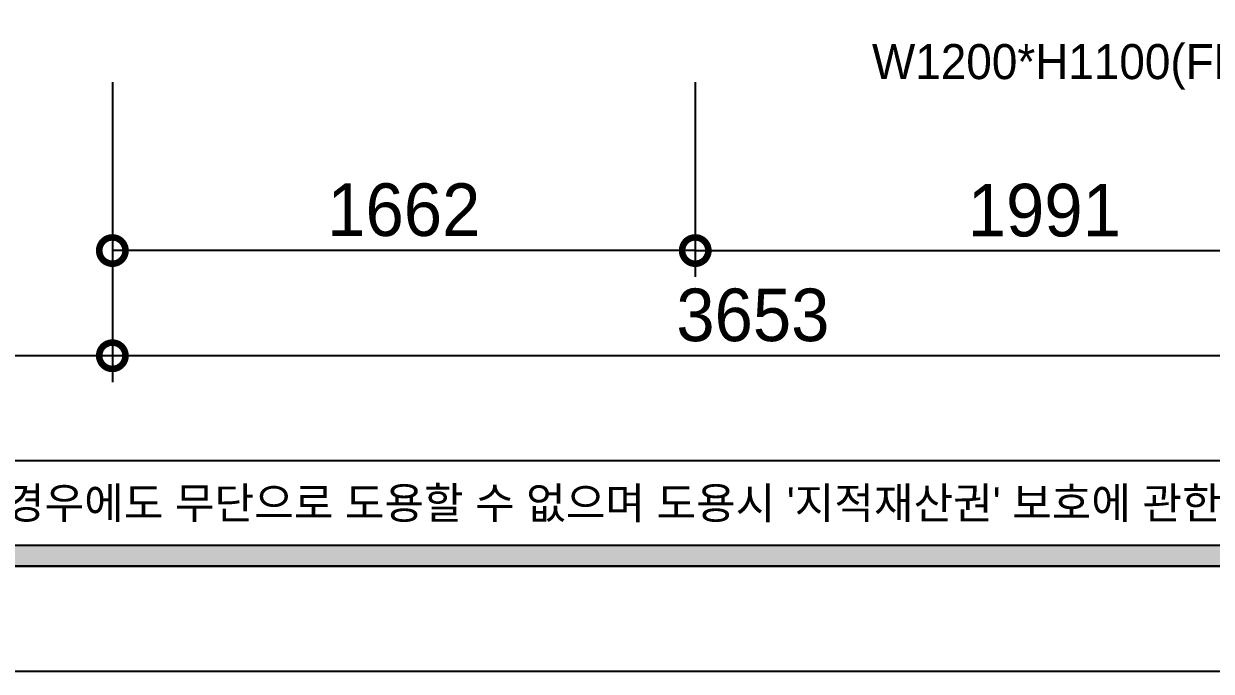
# Model space of a CAD drawing. Header units: millimetres. Extents: x 346859 to 753976, y -86090 to 5333.
# Drawn here: x 431588 to 434973, y -27949 to -26102 of the extents above; entities that cross this region are included whole.
import ezdxf
from ezdxf.enums import TextEntityAlignment as Align

# ---------------------------------------------------------------- set-up
doc = ezdxf.new("R2010")
doc.units = ezdxf.units.MM
doc.header["$LTSCALE"] = 60
for name, color, linetype in [('0-ELC TEXT', 7, 'Continuous'), ('07-DIM WAL', 5, 'Continuous'), ('FORM(YOURNAME)-1', 1, 'Continuous'), ('FORM(YOURNAME)-11', 1, 'Continuous')]:
    doc.layers.add(name, color=color, linetype=linetype)
doc.styles.add('YOURNAME', font='HY울릉도M.TTF')
doc.styles.add('스타일1', font='HY울릉도M.TTF')
doc.styles.add('코레일둥고', font='Korail_Round_Gothic_Medium.ttf')
doc.dimstyles.new('60', dxfattribs={"dimscale": 60, "dimtxt": 2.5, "dimasz": 2.5, "dimexe": 1.25, "dimexo": 2, "dimtad": 1, "dimdec": 0, "dimtxsty": '스타일1', "dimblk": 'DOTSMALL', "dimcen": 2.5, "dimclrd": 1, "dimclre": 1, "dimclrt": 2, "dimadec": 0, "dimazin": 0, "dimtfac": 1, "dimtdec": 0, "dimtix": 1, "dimtmove": 0, "dimatfit": 3, "dimldrblk": 'DOTSMALL', "dimfxl": 1.25, "dimarcsym": 0})

# ---------------------------------------------------------------- blocks, each defined once
blk = doc.blocks.new('FORM-ELEVATION')
at = {"layer": 'FORM(YOURNAME)-11'}
h = blk.add_hatch(color=256, dxfattribs=at)
h.dxf.hatch_style = 1
h.paths.add_polyline_path([(-10309, 35708), (71691, 35708), (71691, 35508), (-10309, 35508)])
h.paths.add_polyline_path([(-10309, -21492), (71691, -21492), (71691, -21692), (-10309, -21692)])
at = {"layer": 'Defpoints', "color": 158}
blk.add_line((62481, -20692), (-10309, -20692), dxfattribs=at)
for points in [[(-10309, -21692), (71691, -21692), (71691, 35708), (-10309, 35708)], [(-8309, 33708), (61071, 33708), (61071, -19692), (-8309, -19692)]]:
    blk.add_lwpolyline(points, close=True, dxfattribs=at)
at = {"layer": 'FORM(YOURNAME)-11', "color": 250}
blk.add_lwpolyline([(-11309, -22692), (72691, -22692), (72691, 36708), (-11309, 36708)], close=True, dxfattribs=at)
at = {"layer": 'FORM(YOURNAME)-11'}
blk.add_lwpolyline([(-10309, -21492), (71691, -21492), (71691, -21692), (-10309, -21692)], close=True, dxfattribs=at)
at = {"layer": 'FORM(YOURNAME)-11', "color": 1, "style": 'YOURNAME'}
blk.add_text("- 본 도서는 어떠한 경우에도 무단으로 도용할 수 없으며 도용시 '지적재산권' 보호에 관한 법률에 의거, 법적 분쟁이 발생합니다.  또한 본 도서에 관한 모든 저작권은 당사에 있습니다. -", height=300, dxfattribs=at).set_placement((28146, -21092), align=Align.MIDDLE_CENTER)
at = {"layer": 'FORM(YOURNAME)-11', "color": 3, "style": 'YOURNAME'}
for tag, height, p in [('1', 450, (71041, -1219)), ('2', 450, (71041, -1863)), ('3', 450, (71041, -3150)), ('4', 450, (71041, -5081)), ('5', 515, (71041, -7398)), ('6', 515, (71041, -9650)), ('7', 515, (71041, -11903)), ('8', 515, (71041, -14155)), ('9', 515, (71041, -16408)), ('10', 515, (66791, -18596)), ('11', 515, (71041, -18660)), ('12', 515, (66791, -20848)), ('13', 515, (71041, -20848))]:
    blk.add_attdef(tag, text='', height=height, dxfattribs=at).set_placement(p, align=Align.MIDDLE_RIGHT)
blk = doc.blocks.new('VUSAUSEH')
at = {"layer": '0-ELC TEXT', "style": '코레일둥고'}
blk.add_text('W1200*H1100(FL1215)', height=100, dxfattribs=at).set_placement((408206.1, 30917.1))
blk = doc.blocks.new('cjswjdeh')
blk.add_blockref('VUSAUSEH', (25800, 0))
blk = doc.blocks.new('_DotSmall')
at = {"color": 0, "linetype": 'ByBlock', "const_width": 0.5}
blk.add_lwpolyline([(-0.0625, 0, 1), (0.0625, 0, 1)], format="xyb", close=True, dxfattribs=at)
blk = doc.blocks.new('*D241')
at = {"layer": '07-DIM WAL', "color": 1, "lineweight": -2, "transparency": 16777216}
for p, q in [((431840.2, -26269.5), (431840.2, -27124.5)), ((435492.7, -26269.5), (435492.7, -27124.5)), ((435492.7, -27049.5), (431840.2, -27049.5))]:
    blk.add_line(p, q, dxfattribs=at)
at = {"layer": 'Defpoints', "color": 0, "transparency": 16777216}
for p in [(431840.2, -26149.5), (435492.7, -26149.5), (431840.2, -27049.5)]:
    blk.add_point(p, dxfattribs=at)
at = {"layer": '07-DIM WAL', "color": 1, "lineweight": -2, "transparency": 16777216, "xscale": 150, "yscale": 150, "zscale": 150, "rotation": 180}
blk.add_blockref('_DotSmall', (431840.2, -27049.5), dxfattribs=at)
at = {"layer": '07-DIM WAL', "color": 1, "lineweight": -2, "transparency": 16777216, "xscale": 150, "yscale": 150, "zscale": 150}
blk.add_blockref('_DotSmall', (435492.7, -27049.5), dxfattribs=at)
at = {"layer": '07-DIM WAL', "color": 2, "transparency": 16777216, "insert": (433666.5, -26933.9), "char_height": 150, "attachment_point": 5, "style": '스타일1'}
blk.add_mtext('3653', dxfattribs=at)
blk = doc.blocks.new('*D242')
at = {"layer": '07-DIM WAL', "color": 1, "lineweight": -2, "transparency": 16777216}
for p, q in [((433502.2, -26269.5), (433502.2, -26824.5)), ((435492.7, -26269.5), (435492.7, -26824.5)), ((433502.2, -26749.5), (435492.7, -26749.5))]:
    blk.add_line(p, q, dxfattribs=at)
at = {"layer": 'Defpoints', "color": 0, "transparency": 16777216}
for p in [(433502.2, -26149.5), (435492.7, -26149.5), (435492.7, -26749.5)]:
    blk.add_point(p, dxfattribs=at)
at = {"layer": '07-DIM WAL', "color": 1, "lineweight": -2, "transparency": 16777216, "xscale": 150, "yscale": 150, "zscale": 150, "rotation": 180}
blk.add_blockref('_DotSmall', (433502.2, -26749.5), dxfattribs=at)
at = {"layer": '07-DIM WAL', "color": 1, "lineweight": -2, "transparency": 16777216, "xscale": 150, "yscale": 150, "zscale": 150}
blk.add_blockref('_DotSmall', (435492.7, -26749.5), dxfattribs=at)
at = {"layer": '07-DIM WAL', "color": 2, "transparency": 16777216, "insert": (434497.5, -26635.2), "char_height": 150, "attachment_point": 5, "style": '스타일1'}
blk.add_mtext('1991', dxfattribs=at)
blk = doc.blocks.new('*D243')
at = {"layer": '07-DIM WAL', "color": 1, "lineweight": -2, "transparency": 16777216}
for p, q in [((431840.2, -26269.5), (431840.2, -26824.5)), ((433502.2, -26269.5), (433502.2, -26824.5)), ((433502.2, -26749.5), (431840.2, -26749.5))]:
    blk.add_line(p, q, dxfattribs=at)
at = {"layer": 'Defpoints', "color": 0, "transparency": 16777216}
for p in [(431840.2, -26149.5), (433502.2, -26149.5), (431840.2, -26749.5)]:
    blk.add_point(p, dxfattribs=at)
at = {"layer": '07-DIM WAL', "color": 1, "lineweight": -2, "transparency": 16777216, "xscale": 150, "yscale": 150, "zscale": 150, "rotation": 180}
blk.add_blockref('_DotSmall', (431840.2, -26749.5), dxfattribs=at)
at = {"layer": '07-DIM WAL', "color": 1, "lineweight": -2, "transparency": 16777216, "xscale": 150, "yscale": 150, "zscale": 150}
blk.add_blockref('_DotSmall', (433502.2, -26749.5), dxfattribs=at)
at = {"layer": '07-DIM WAL', "color": 2, "transparency": 16777216, "insert": (432671.2, -26633.9), "char_height": 150, "attachment_point": 5, "style": '스타일1'}
blk.add_mtext('1662', dxfattribs=at)

msp = doc.modelspace()

# ---------------------------------------------------------------- block references
msp.add_blockref('cjswjdeh', (0, -57177.6))
at = {"layer": 'FORM(YOURNAME)-1', "xscale": 0.3000000000000002, "yscale": 0.3000000000000002, "zscale": 0.3000000000000002}
msp.add_blockref('FORM-ELEVATION', (426691.3, -21141.9), dxfattribs=at)

# ---------------------------------------------------------------- dimensions: what is measured, and where the dimension line sits
at = {"layer": '07-DIM WAL'}
for base, p1, p2, picture, middle in [((431840.2121989, -27049.4750044), (435492.7121989, -26149.4750044), (431840.2121989, -26149.4750044), '*D241', (433666.4621989, -26933.8791322)), ((431840.2, -26749.5), (433502.2, -26149.5), (431840.2, -26149.5), '*D243', (432671.2, -26633.9)), ((435492.7121989, -26749.4750044), (433502.2121989, -26149.4750044), (435492.7121989, -26149.4750044), '*D242', (434497.4621989, -26635.1774012))]:
    dim = msp.add_linear_dim(base=base, p1=p1, p2=p2, dimstyle='60', dxfattribs=at)
    dim.commit()
    dim.dimension.update_dxf_attribs({"geometry": picture, "text_midpoint": middle})

doc.saveas('drawing.dxf')
